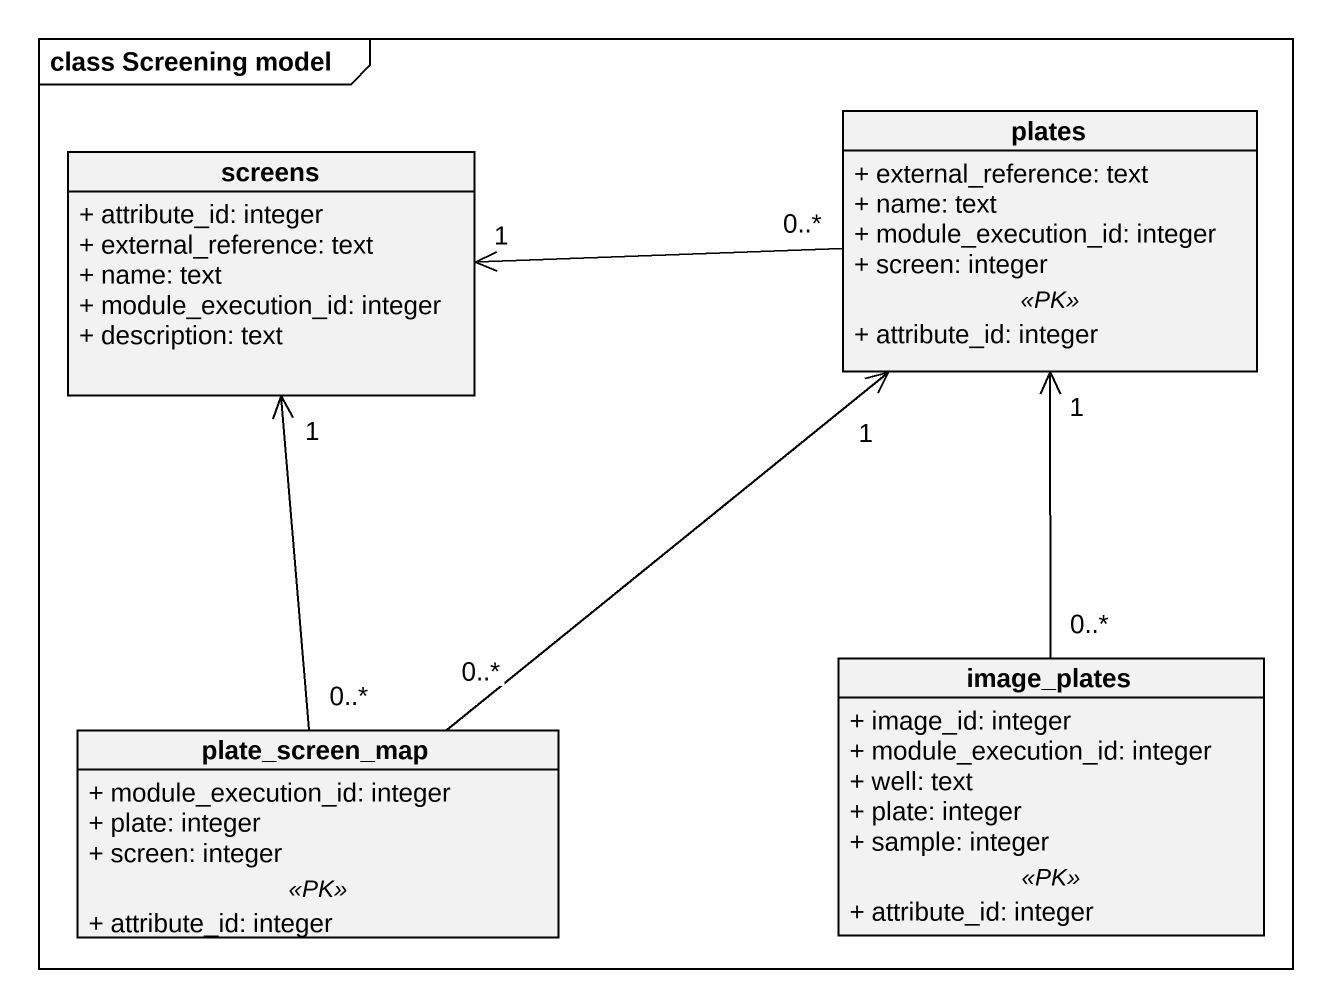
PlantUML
@startuml
mainframe class Screening model
hide circle
hide empty members
skinparam classAttributeIconSize 0
class plates {
  + external_reference: text
  + name: text
  + module_execution_id: integer
  + screen: integer
  .. <<PK>> ..
  + attribute_id: integer
}
class screens {
  + attribute_id: integer
  + external_reference: text
  + name: text
  + module_execution_id: integer
  + description: text
}
class plate_screen_map {
  + module_execution_id: integer
  + plate: integer
  + screen: integer
  .. <<PK>> ..
  + attribute_id: integer
}
class image_plates {
  + image_id: integer
  + module_execution_id: integer
  + well: text
  + plate: integer
  + sample: integer
  .. <<PK>> ..
  + attribute_id: integer
}
plates "0..*" -left-> "1" screens
plate_screen_map "0..*" -up-> "1" plates
plate_screen_map "0..*" -up-> "1" screens
image_plates "0..*" -up-> "1" plates
@enduml
